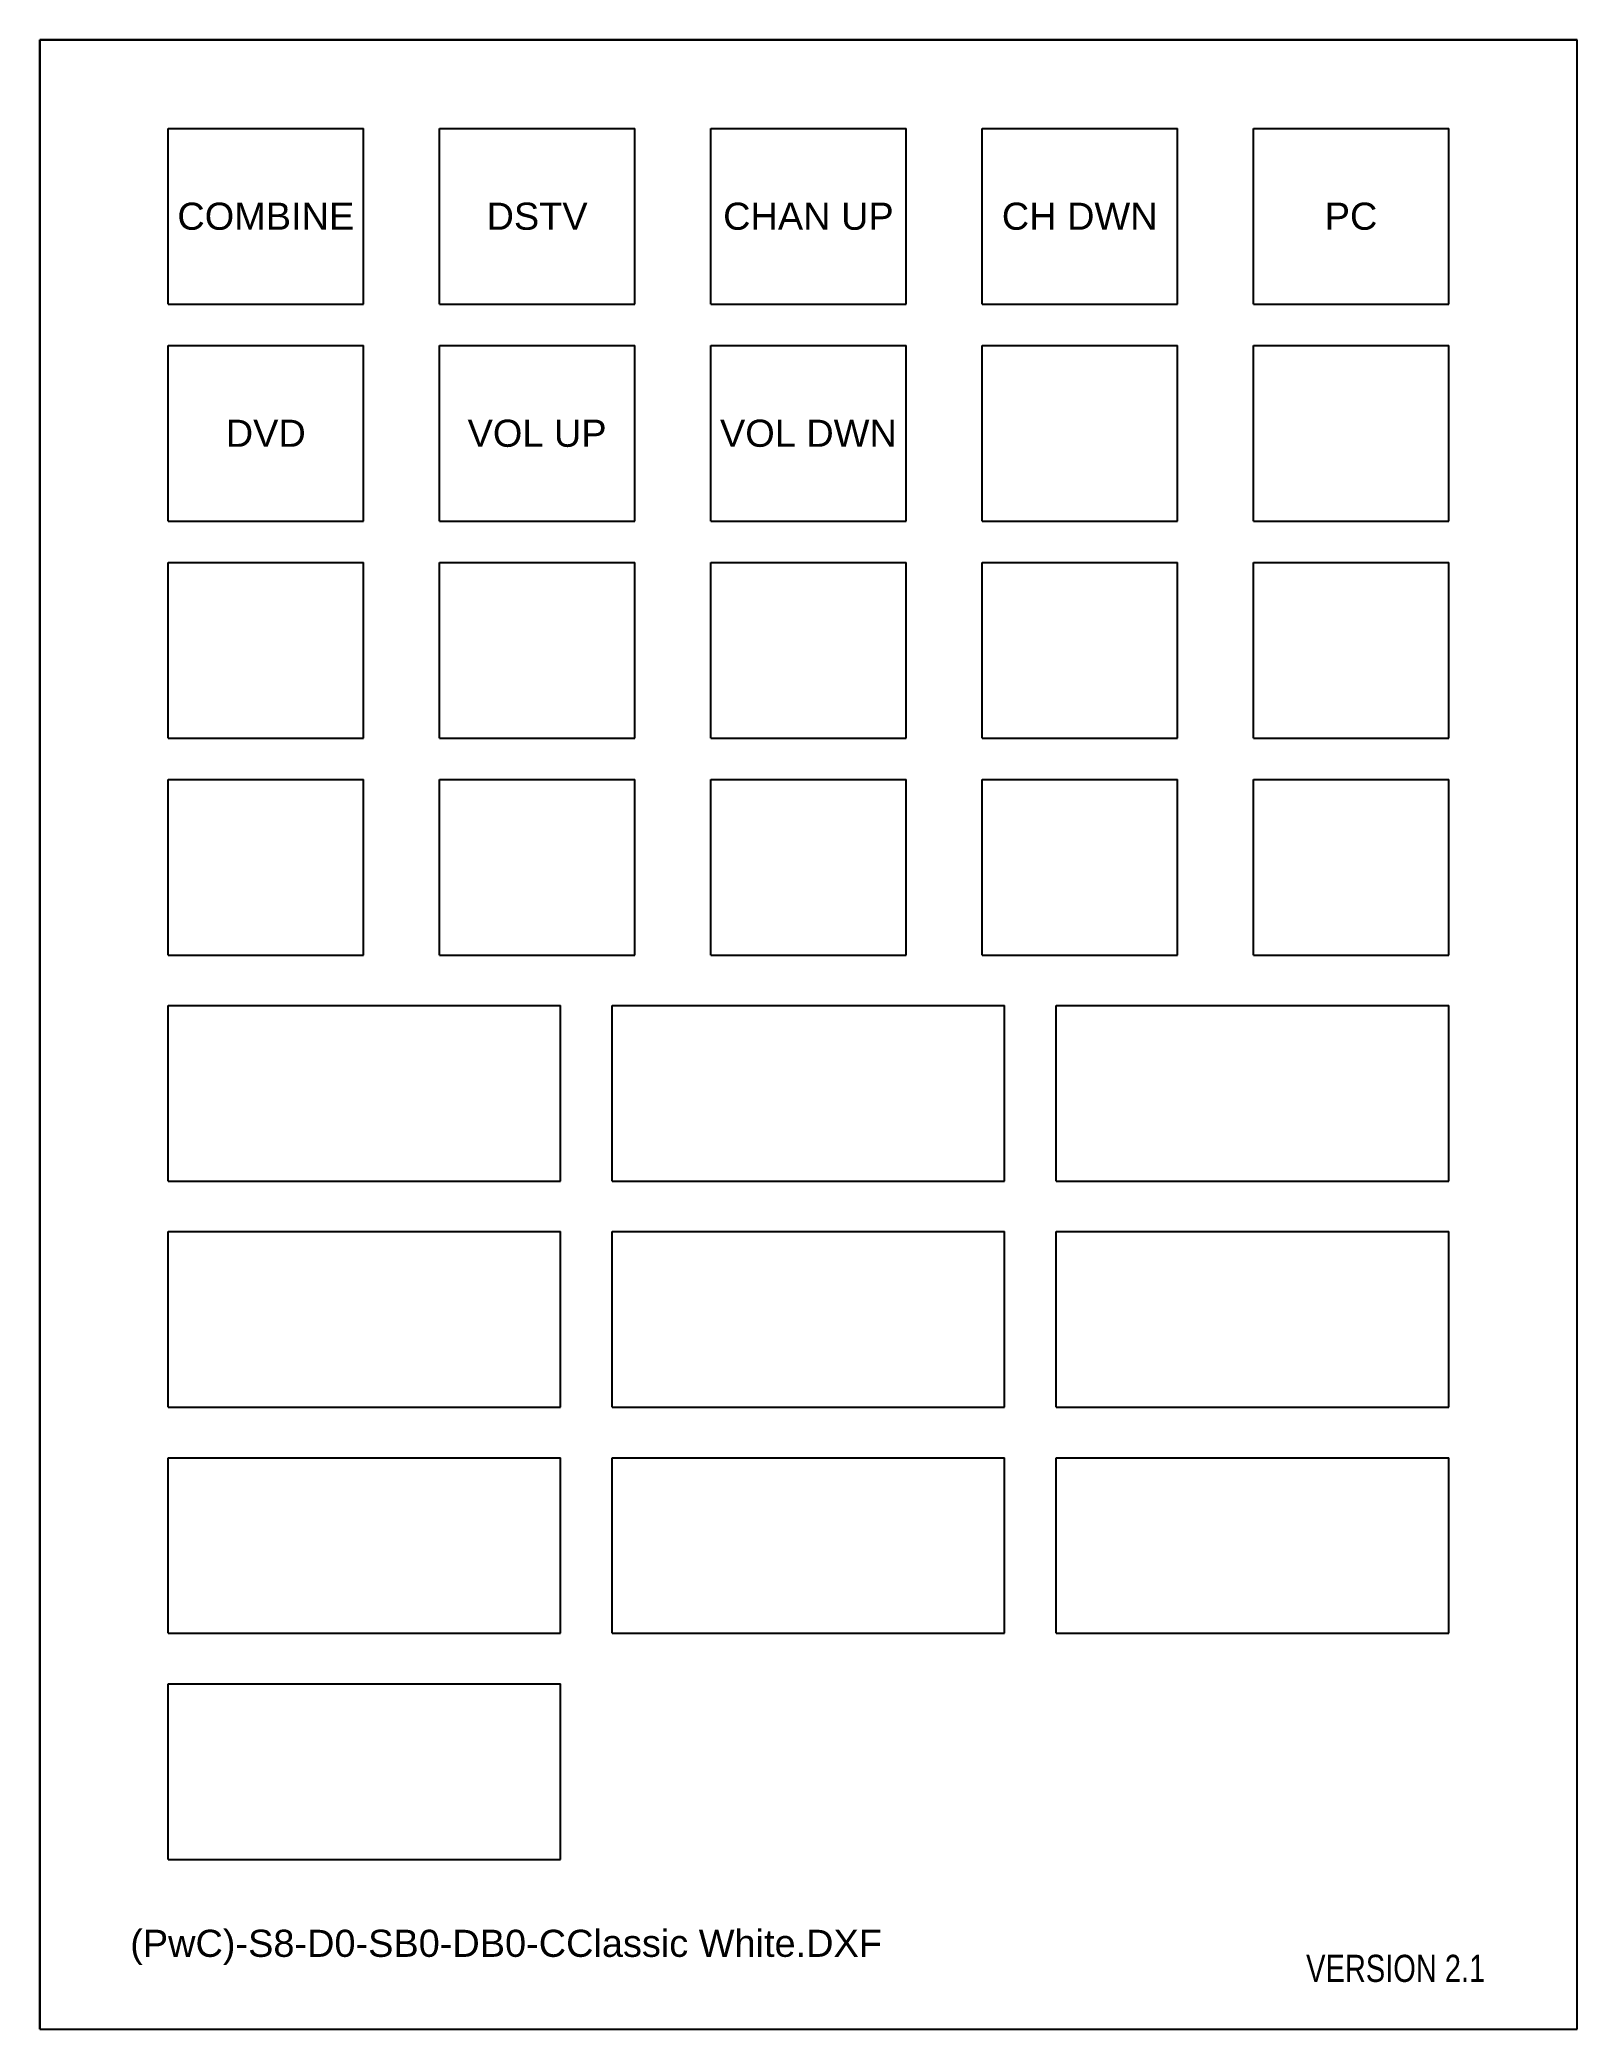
# Model space of a CAD drawing. Extents: x 0 to 8.5, y 0 to 11.
import ezdxf
from ezdxf.enums import TextEntityAlignment as Align

# ---------------------------------------------------------------- set-up
doc = ezdxf.new("R2010")
doc.units = 0
doc.layers.get('0').update_dxf_attribs({"color": 9, "linetype": 'CONTINUOUS'})
doc.layers.add('EngravingLayer', color=7, linetype='Continuous')
doc.layers.add('FilenameLayer', color=7, linetype='Continuous')
doc.styles.add('ARIAL', font='arial.ttf')
doc.styles.get("Standard").update_dxf_attribs({"font": 'txt', "width": 0.8})

msp = doc.modelspace()

# ---------------------------------------------------------------- linework, layer by layer
at = {"color": 7, "linetype": 'CONTINUOUS'}
for p, q in [((8.5, 11), (0, 11)), ((0, 11), (8.5, 11)), ((0, 11), (0, 0)), ((0, 0), (0, 11)), ((8.5, 0), (8.5, 11)), ((8.5, 0), (8.5, 11)), ((0.7095, 9.539), (0.7095, 10.51)), ((0.7095, 10.51), (1.7895, 10.51)), ((1.7895, 9.539), (1.7895, 10.51)), ((2.2095, 10.51), (3.2895, 10.51)), ((2.2095, 9.539), (2.2095, 10.51)), ((3.2895, 9.539), (3.2895, 10.51)), ((3.7095, 9.539), (3.7095, 10.51)), ((3.7095, 10.51), (4.7895, 10.51)), ((4.7895, 9.539), (4.7895, 10.51)), ((5.2095, 9.539), (5.2095, 10.51)), ((5.2095, 10.51), (6.2895, 10.51)), ((6.2895, 9.539), (6.2895, 10.51)), ((6.7095, 9.539), (6.7095, 10.51)), ((6.7095, 10.51), (7.7895, 10.51)), ((7.7895, 9.539), (7.7895, 10.51)), ((0.7095, 9.539), (1.7895, 9.539)), ((2.2095, 9.539), (3.2895, 9.539)), ((3.7095, 9.539), (4.7895, 9.539)), ((5.2095, 9.539), (6.2895, 9.539)), ((6.7095, 9.539), (7.7895, 9.539)), ((0.7095, 9.31), (1.7895, 9.31)), ((0.7095, 8.339), (0.7095, 9.31)), ((1.7895, 8.339), (1.7895, 9.31)), ((2.2095, 9.31), (3.2895, 9.31)), ((2.2095, 8.339), (2.2095, 9.31)), ((3.2895, 8.339), (3.2895, 9.31)), ((3.7095, 9.31), (4.7895, 9.31)), ((3.7095, 8.339), (3.7095, 9.31)), ((4.7895, 8.339), (4.7895, 9.31)), ((5.2095, 9.31), (6.2895, 9.31)), ((5.2095, 8.339), (5.2095, 9.31)), ((6.2895, 8.339), (6.2895, 9.31)), ((6.7095, 9.31), (7.7895, 9.31)), ((6.7095, 8.339), (6.7095, 9.31)), ((7.7895, 8.339), (7.7895, 9.31)), ((0.7095, 8.339), (1.7895, 8.339)), ((2.2095, 8.339), (3.2895, 8.339)), ((3.7095, 8.339), (4.7895, 8.339)), ((5.2095, 8.339), (6.2895, 8.339)), ((6.7095, 8.339), (7.7895, 8.339)), ((0.7095, 8.11), (1.7895, 8.11)), ((0.7095, 7.139), (0.7095, 8.11)), ((1.7895, 7.139), (1.7895, 8.11)), ((2.2095, 8.11), (3.2895, 8.11)), ((2.2095, 7.139), (2.2095, 8.11)), ((3.2895, 7.139), (3.2895, 8.11)), ((3.7095, 8.11), (4.7895, 8.11)), ((3.7095, 7.139), (3.7095, 8.11)), ((4.7895, 7.139), (4.7895, 8.11)), ((5.2095, 7.139), (5.2095, 8.11)), ((5.2095, 8.11), (6.2895, 8.11)), ((6.2895, 7.139), (6.2895, 8.11)), ((6.7095, 7.139), (6.7095, 8.11)), ((6.7095, 8.11), (7.7895, 8.11)), ((7.7895, 7.139), (7.7895, 8.11)), ((0.7095, 7.139), (1.7895, 7.139)), ((2.2095, 7.139), (3.2895, 7.139)), ((3.7095, 7.139), (4.7895, 7.139)), ((5.2095, 7.139), (6.2895, 7.139)), ((6.7095, 7.139), (7.7895, 7.139)), ((0.7095, 6.91), (1.7895, 6.91)), ((0.7095, 5.939), (0.7095, 6.91)), ((1.7895, 5.939), (1.7895, 6.91)), ((2.2095, 6.91), (3.2895, 6.91)), ((2.2095, 5.939), (2.2095, 6.91)), ((3.2895, 5.939), (3.2895, 6.91)), ((3.7095, 6.91), (4.7895, 6.91)), ((3.7095, 5.939), (3.7095, 6.91)), ((4.7895, 5.939), (4.7895, 6.91)), ((5.2095, 6.91), (6.2895, 6.91)), ((5.2095, 5.939), (5.2095, 6.91)), ((6.2895, 5.939), (6.2895, 6.91)), ((6.7095, 6.91), (7.7895, 6.91)), ((6.7095, 5.939), (6.7095, 6.91)), ((7.7895, 5.939), (7.7895, 6.91)), ((0.7095, 5.939), (1.7895, 5.939)), ((2.2095, 5.939), (3.2895, 5.939)), ((3.7095, 5.939), (4.7895, 5.939)), ((5.2095, 5.939), (6.2895, 5.939)), ((6.7095, 5.939), (7.7895, 5.939)), ((0.7095, 5.66), (2.8795, 5.66)), ((0.7095, 4.689), (0.7095, 5.66)), ((2.8795, 4.689), (2.8795, 5.66)), ((3.1645, 5.66), (5.3345, 5.66)), ((3.1645, 4.689), (3.1645, 5.66)), ((5.3345, 4.689), (5.3345, 5.66)), ((5.6195, 5.66), (7.7895, 5.66)), ((5.6195, 4.689), (5.6195, 5.66)), ((7.7895, 4.689), (7.7895, 5.66)), ((0.7095, 4.689), (2.8795, 4.689)), ((3.1645, 4.689), (5.3345, 4.689)), ((5.6195, 4.689), (7.7895, 4.689)), ((0.7095, 4.41), (2.8795, 4.41)), ((0.7095, 3.439), (0.7095, 4.41)), ((2.8795, 3.439), (2.8795, 4.41)), ((3.1645, 4.41), (5.3345, 4.41)), ((3.1645, 3.439), (3.1645, 4.41)), ((5.3345, 3.439), (5.3345, 4.41)), ((5.6195, 4.41), (7.7895, 4.41)), ((5.6195, 3.439), (5.6195, 4.41)), ((7.7895, 3.439), (7.7895, 4.41)), ((0.7095, 3.439), (2.8795, 3.439)), ((3.1645, 3.439), (5.3345, 3.439)), ((5.6195, 3.439), (7.7895, 3.439)), ((0.7095, 3.16), (2.8795, 3.16)), ((0.7095, 2.189), (0.7095, 3.16)), ((2.8795, 2.189), (2.8795, 3.16)), ((3.1645, 3.16), (5.3345, 3.16)), ((3.1645, 2.189), (3.1645, 3.16)), ((5.3345, 2.189), (5.3345, 3.16)), ((5.6195, 3.16), (7.7895, 3.16)), ((5.6195, 2.189), (5.6195, 3.16)), ((7.7895, 2.189), (7.7895, 3.16)), ((0.7095, 2.189), (2.8795, 2.189)), ((3.1645, 2.189), (5.3345, 2.189)), ((5.6195, 2.189), (7.7895, 2.189)), ((0.7095, 0.939), (0.7095, 1.91)), ((0.7095, 1.91), (2.8795, 1.91)), ((2.8795, 0.939), (2.8795, 1.91)), ((0.7095, 0.939), (2.8795, 0.939)), ((0, 0), (8.5, 0)), ((0, 0), (8.5, 0))]:
    msp.add_line(p, q, dxfattribs=at)

# ---------------------------------------------------------------- texts
at = {"width": 0.8}
msp.add_text('VERSION 2.1', height=0.15, dxfattribs=at).set_placement((7.0014, 0.2616))
at = {"layer": 'EngravingLayer', "style": 'ARIAL'}
for s, p in [('COMBINE', (1.2495, 10.0245)), ('DSTV', (2.7495, 10.0245)), ('CHAN UP', (4.2495, 10.0245)), ('CH DWN', (5.7495, 10.0245)), ('PC', (7.2495, 10.0245)), ('DVD', (1.2495, 8.8245)), ('VOL UP', (2.7495, 8.8245)), ('VOL DWN', (4.2495, 8.8245))]:
    msp.add_text(s, height=0.15, dxfattribs=at).set_placement(p, align=Align.MIDDLE_CENTER)
at = {"layer": 'FilenameLayer', "style": 'ARIAL'}
msp.add_text('(PwC)-S8-D0-SB0-DB0-CClassic White.DXF', height=0.15, dxfattribs=at).set_placement((0.5, 0.4))

doc.saveas('drawing.dxf')
